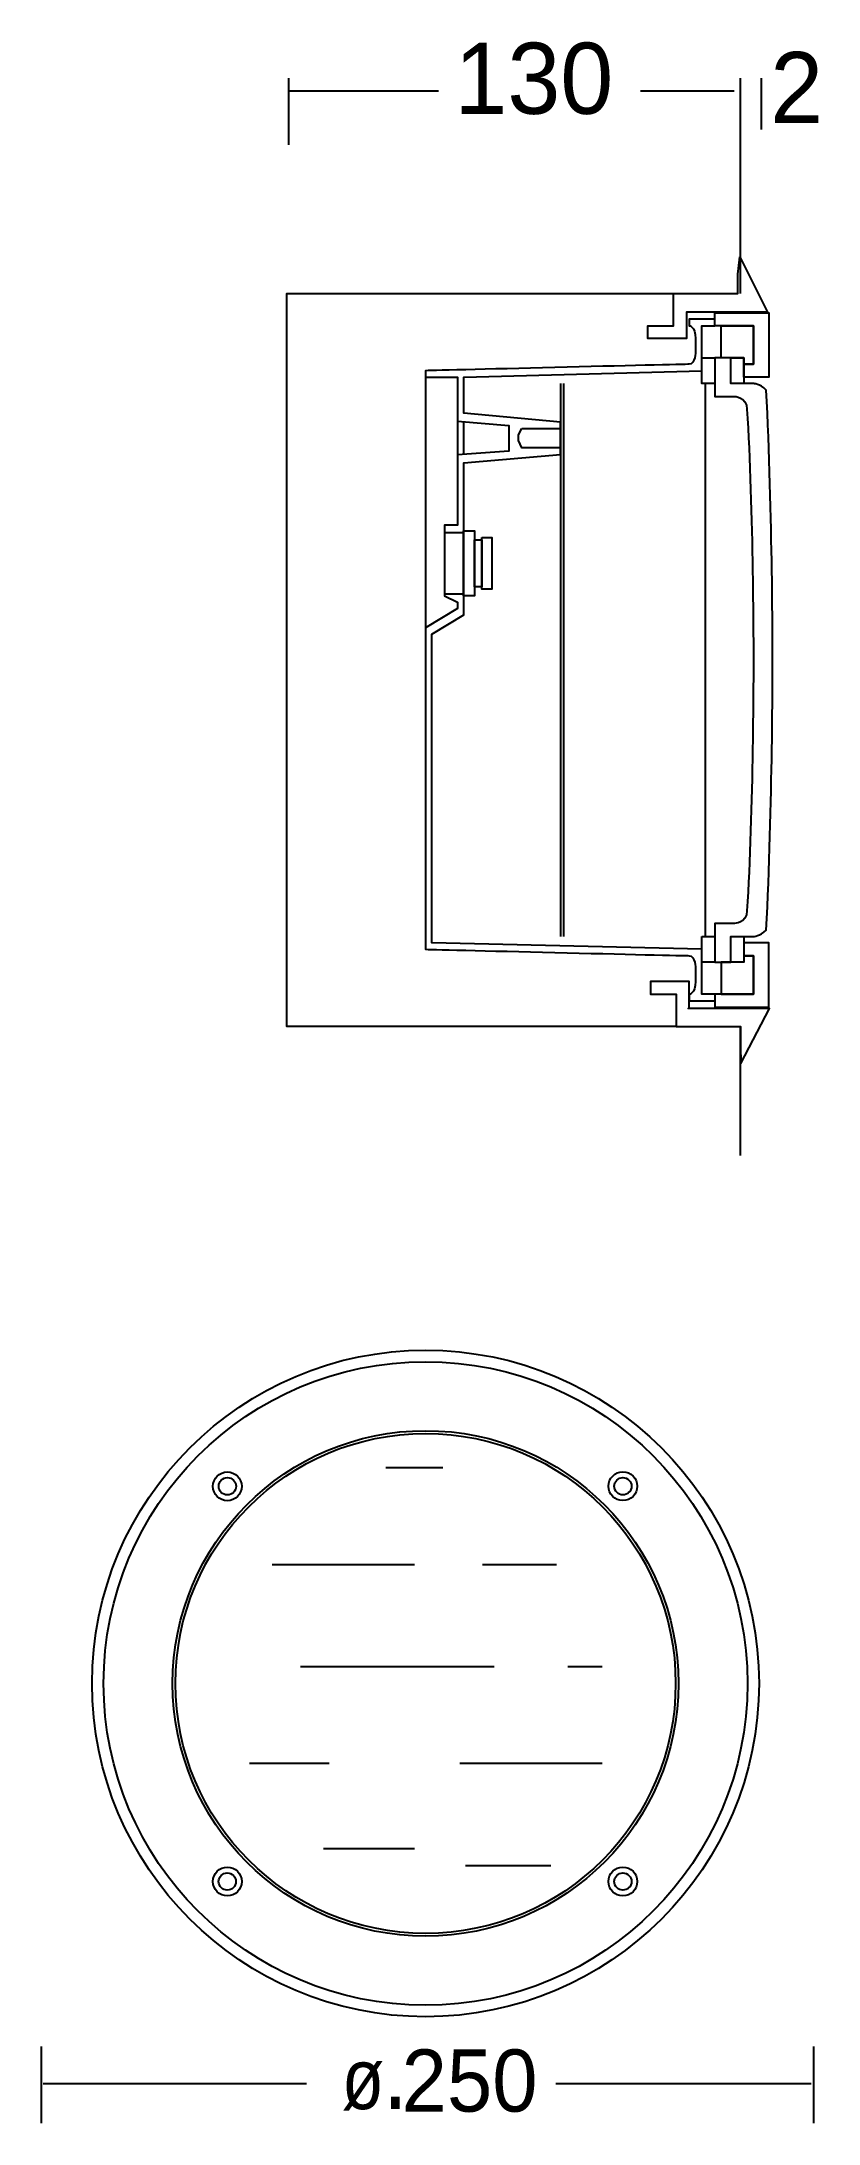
# Model space of a CAD drawing. Extents: x 28 to 122, y 23 to 276.
import ezdxf

# ---------------------------------------------------------------- set-up
doc = ezdxf.new("R2010")
doc.units = 0
doc.layers.add('LIVELLO_1', color=160, linetype='Continuous')
doc.styles.add('STD', font='txt')

# ---------------------------------------------------------------- blocks, each defined once
blk = doc.blocks.new('AI9-BLK1')
at = {"layer": 'LIVELLO_1', "color": 7}
for p, q in [((-17.11, 114.67), (-17.11, 122.79)), ((37.79, 116.54), (37.79, 122.79)), ((40.33, 116.54), (40.33, 122.79)), ((-17.11, 121.23), (1.08, 121.23)), ((25.62, 121.23), (37.01, 121.23)), ((37.79, 96.59), (37.79, 118.34)), ((-0.5, 87.22), (-0.5, 54.39)), ((15.91, 85.65), (15.91, 18.44)), ((16.3, 85.65), (16.3, 18.44)), ((33.49, 85.65), (33.49, 18.44)), ((3.41, 82.53), (3.41, 75.49)), ((4.19, 77.05), (4.19, 80.96)), ((37.79, -8.21), (37.79, 7.5)), ((-5.29, -46.14), (1.62, -46.14)), ((-19.11, -57.9), (-1.83, -57.9)), ((6.46, -57.9), (15.45, -57.9)), ((-15.66, -70.34), (7.84, -70.34)), ((16.83, -70.34), (20.98, -70.34)), ((-21.88, -82.09), (-12.2, -82.09)), ((3.7, -82.09), (20.98, -82.09)), ((-12.89, -92.46), (-1.83, -92.46)), ((4.39, -94.53), (14.76, -94.53)), ((-47.13, -125.86), (-47.13, -116.5)), ((46.71, -125.86), (46.71, -116.5)), ((-14.93, -121.05), (-46.95, -121.05)), ((46.38, -121.05), (15.36, -121.05))]:
    blk.add_line(p, q, dxfattribs=at)
for points in [[(37.73, 101.07), (41.08, 94.35), (31.23, 94.35), (31.21, 94.25), (31.21, 91.12), (26.52, 91.12), (26.52, 92.69), (29.64, 92.69), (29.64, 96.59), (37.46, 96.59), (37.46, 98.94)], [(34.67, 94.25), (41.23, 94.25), (41.23, 88), (41.23, 86.43), (38.18, 86.43), (38.18, 88), (39.36, 88), (39.36, 92.69), (34.67, 92.69)], [(35.45, 92.69), (39.36, 92.69), (39.36, 88), (38.18, 88), (38.18, 88.78), (35.45, 88.79)], [(33.1, 88.78), (34.67, 88.78), (34.67, 85.65), (33.1, 85.65)], [(36.62, 88.78), (38.18, 88.78), (38.18, 85.65), (36.62, 85.65)], [(11.22, 80.18), (15.91, 80.18), (15.91, 77.84), (11.22, 77.84), (10.83, 78.73), (10.83, 79.42)], [(1.88, 67.56), (4.15, 67.56), (4.15, 60.05), (1.88, 60.05)], [(4.15, 67.77), (5.46, 67.77), (5.46, 59.84), (4.15, 59.84)], [(5.46, 66.67), (6.36, 66.67), (6.36, 60.95), (5.46, 60.95)], [(6.36, 66.96), (7.59, 66.96), (7.59, 60.66), (6.36, 60.66)], [(33.1, 18.44), (34.67, 18.44), (34.67, 15.32), (33.1, 15.32)], [(36.62, 18.44), (38.18, 18.44), (38.18, 15.32), (36.62, 15.32)], [(34.67, 9.85), (41.23, 9.85), (41.23, 16.1), (41.23, 17.66), (38.18, 17.66), (38.18, 16.1), (39.36, 16.1), (39.36, 11.41), (34.67, 11.41)], [(35.45, 11.41), (39.36, 11.41), (39.36, 16.1), (38.18, 16.1), (38.18, 15.32), (35.45, 15.3)], [(37.82, 2.98), (41.32, 9.69), (31.44, 9.69), (31.54, 9.85), (31.54, 12.97), (26.85, 12.97), (26.85, 11.41), (29.98, 11.41), (29.98, 7.5), (37.79, 7.5), (37.79, 5.16)]]:
    blk.add_lwpolyline(points, close=True, dxfattribs=at)
for points in [[(29.98, 7.5), (-17.34, 7.5), (-17.34, 96.59), (29.98, 96.59)], [(34.67, 11.41), (33.1, 11.41), (33.1, 16.88), (0.28, 17.66), (0.28, 55.17), (4.19, 57.52), (4.19, 76.04), (15.91, 77.05), (15.91, 80.96), (4.19, 82.04), (4.19, 86.43), (33.1, 87.22), (33.1, 92.69), (34.67, 92.69)]]:
    blk.add_lwpolyline(points, dxfattribs=at)
for centre, radius in [((-0.48, -72.38), 40.52), ((-0.48, -72.38), 39.12), ((-0.48, -72.38), 30.73), ((-0.48, -72.38), 30.39), ((-24.56, -48.41), 1.75), ((-24.56, -48.41), 1.05), ((23.5, -48.4), 1.75), ((23.5, -48.4), 1.05), ((-24.57, -96.46), 1.75), ((-24.57, -96.46), 1.05), ((23.5, -96.46), 1.75), ((23.5, -96.46), 1.05)]:
    blk.add_circle(centre, radius, dxfattribs=at)
for points, knots in [([(34.67, 93.47), (34.67, 93.47), (31.54, 93.47), (31.54, 93.47), (31.54, 93.47), (31.54, 92.69), (31.54, 92.69), (31.54, 92.69), (32.32, 92.69), (32.32, 91.12), (32.32, 91.12), (32.32, 89.56), (32.32, 89.56), (32.32, 89.56), (32.32, 88), (31.54, 88), (30.76, 88), (-0.5, 87.22), (-0.5, 87.22), (-0.5, 87.22), (-0.5, 86.43), (-0.5, 86.43), (-0.5, 86.43), (3.41, 86.43), (3.41, 86.43), (3.41, 86.43), (3.41, 81.07), (3.41, 81.07), (3.41, 81.07), (9.66, 80.57), (9.66, 80.57), (9.66, 80.57), (9.66, 77.45), (9.66, 77.45), (9.66, 77.45), (3.41, 77.01), (3.41, 77.01), (3.41, 77.01), (3.41, 68.46), (3.41, 68.46), (3.41, 68.46), (1.84, 68.46), (1.84, 68.46), (1.84, 68.46), (1.84, 59.86), (1.84, 59.86), (1.84, 59.86), (3.41, 59.08), (3.41, 59.08), (3.41, 59.08), (3.41, 58.3), (3.41, 58.3), (3.41, 58.3), (-0.5, 55.95), (-0.5, 55.95), (-0.5, 55.95), (-0.5, 16.88), (-0.5, 16.88), (-0.5, 16.88), (30.76, 16.1), (31.54, 16.1), (32.32, 16.1), (32.32, 14.53), (32.32, 14.53), (32.32, 14.53), (32.32, 12.97), (32.32, 12.97), (32.32, 11.41), (31.54, 11.41), (31.54, 11.41), (31.54, 11.41), (31.54, 10.63), (31.54, 10.63), (31.54, 10.63), (34.67, 10.63), (34.67, 10.63)], [0, 0, 0, 0, 1, 1, 1, 2, 2, 2, 3, 3, 3, 4, 4, 4, 5, 5, 5, 6, 6, 6, 7, 7, 7, 8, 8, 8, 9, 9, 9, 10, 10, 10, 11, 11, 11, 12, 12, 12, 13, 13, 13, 14, 14, 14, 15, 15, 15, 16, 16, 16, 17, 17, 17, 18, 18, 18, 19, 19, 19, 20, 20, 20, 21, 21, 21, 22, 22, 22, 23, 23, 23, 24, 24, 24, 25, 25, 25, 25]), ([(39.36, 52.05), (39.36, 52.05), (39.36, 70.8), (38.57, 82.53), (38.57, 84.09), (37.01, 84.09), (37.01, 84.09), (37.01, 84.09), (34.67, 84.09), (34.67, 84.09), (34.67, 84.09), (34.67, 88.78), (34.67, 88.78), (34.67, 88.78), (36.62, 88.78), (36.62, 88.78), (36.62, 88.78), (36.62, 85.65), (36.62, 85.65), (36.62, 85.65), (39.36, 85.65), (39.36, 85.65), (39.36, 85.65), (40.14, 85.65), (40.92, 84.87), (41.7, 70.02), (41.7, 52.05), (41.7, 52.05), (41.7, 52.05), (41.7, 34.07), (40.92, 19.22), (40.14, 18.44), (39.36, 18.44), (39.36, 18.44), (39.36, 18.44), (36.62, 18.44), (36.62, 18.44), (36.62, 18.44), (36.62, 15.32), (36.62, 15.32), (36.62, 15.32), (34.67, 15.32), (34.67, 15.32), (34.67, 15.32), (34.67, 20.01), (34.67, 20.01), (34.67, 20.01), (37.01, 20.01), (37.01, 20.01), (37.01, 20.01), (38.57, 20.01), (38.57, 21.57), (39.36, 33.29), (39.36, 52.05), (39.36, 52.05)], [0, 0, 0, 0, 1, 1, 1, 2, 2, 2, 3, 3, 3, 4, 4, 4, 5, 5, 5, 6, 6, 6, 7, 7, 7, 8, 8, 8, 9, 9, 9, 10, 10, 10, 11, 11, 11, 12, 12, 12, 13, 13, 13, 14, 14, 14, 15, 15, 15, 16, 16, 16, 17, 17, 17, 18, 18, 18, 18])]:
    blk.add_open_spline(points, degree=3, knots=knots, dxfattribs=at)
at = {"layer": 'LIVELLO_1', "color": 7, "attachment_point": 1, "style": 'STD'}
for s, insert, char_height in [('\\fMyriad Pro|b0|i0;\\H8.6511;\\C7;130', (3.03, 127.1), 8.6511), ('\\fMyriad Pro|b0|i0;\\H8.6511;\\C7;2', (41.4, 125.97), 8.6511), ('\\fArial Narrow|b0|i0;\\H7.3713;\\C7;ø', (-10.67, -116.76), 7.3713), ('\\fMyriad Roman|b0|i0;\\H7.5576;\\W0.98;\\C7;250', (-3.39, -116.88), 7.5576), ('\\fArial Narrow|b0|i0;\\H9.8283;\\C7;.', (-5.71, -114.3), 9.8283)]:
    blk.add_mtext(s, dxfattribs=dict(at, insert=insert, char_height=char_height))

msp = doc.modelspace()

# ---------------------------------------------------------------- block references
at = {"layer": 'LIVELLO_1', "color": 7}
msp.add_blockref('AI9-BLK1', (74.759433, 149.071607), dxfattribs=at)

doc.saveas('drawing.dxf')
